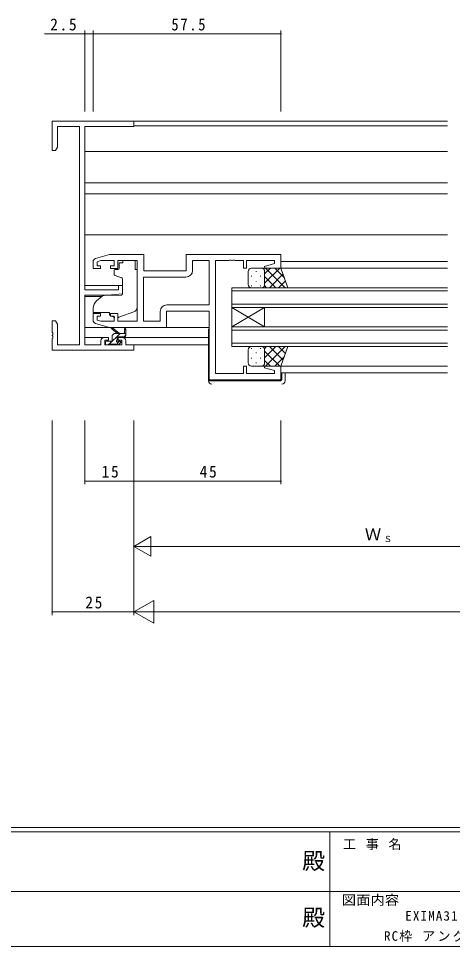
# Model space of a CAD drawing. Units: millimetres on the paper. Extents: x -420 to 373, y -297 to 267.
# Drawn here: x -128 to 4.8, y -297 to -13.3 of the extents above; entities that cross this region are included whole.
import ezdxf
from ezdxf.enums import TextEntityAlignment as Align

# ---------------------------------------------------------------- set-up
doc = ezdxf.new("R2010")
doc.units = ezdxf.units.MM
for name, color, linetype, lineweight in [('0-1_YKK_ZWAK', 7, 'Continuous', 9), ('0-3_YKK_12', 2, 'Continuous', 9), ('0-4_YKK_D', 6, 'Continuous', 9), ('0-6_YKK_13', 4, 'Continuous', 9), ('0-7_YKK_11', 7, 'Continuous', 9)]:
    doc.layers.add(name, color=color, linetype=linetype, lineweight=lineweight)
doc.layers.add('0-2_USER1', color=3, linetype='Continuous')
doc.styles.add('ＭＳ ゴシック', font='')
doc.styles.get('ＭＳ ゴシック').set_extended_font_data('MS Gothic')

msp = doc.modelspace()

# ---------------------------------------------------------------- linework, layer by layer
at = {"layer": '0-1_YKK_ZWAK'}
for p, q in [((352.3, -260.6), (-417.7, -260.6)), ((314.5, -262), (-417.7, -262)), ((-32.7, -262), (-32.7, -297)), ((-160.1, -280.199), (-31.3, -280.199)), ((-31.3, -280.199), (97.5, -280.199)), ((-417.7, -297), (314.5, -297))]:
    msp.add_line(p, q, dxfattribs=at)
at = {"layer": '0-3_YKK_12'}
for p, q in [((3.319, -44.712), (-92.981, -44.712)), ((3.319, -46.112), (-92.681, -46.112)), ((3.319, -54.012), (-107.681, -54.012)), ((3.319, -63.512), (-107.681, -63.512)), ((3.319, -66.912), (-107.681, -66.912)), ((3.319, -79.412), (-107.681, -79.412)), ((3.319, -87.612), (-47.681, -87.612)), ((3.319, -89.612), (-47.925, -89.612)), ((-96.181, -94.912), (-107.681, -94.912)), ((-62.68, -95.612), (-62.68, -101.612)), ((3.319, -95.612), (-62.68, -95.612)), ((-102.557, -98.312), (-107.681, -98.312)), ((-62.68, -96.612), (3.319, -96.612)), ((3.319, -100.612), (-62.68, -100.612)), ((-62.68, -101.612), (-52.68, -107.612)), ((-62.68, -107.612), (-52.68, -101.612)), ((-62.68, -107.612), (-62.68, -101.612)), ((-62.68, -101.612), (3.319, -101.612)), ((-52.68, -107.612), (-52.68, -101.612)), ((-62.68, -107.612), (-62.68, -113.612)), ((3.319, -107.612), (-62.68, -107.612)), ((-62.68, -108.612), (3.319, -108.612)), ((-101.781, -110.812), (-107.681, -110.812)), ((-69.881, -110.812), (-96.181, -110.812)), ((-69.881, -113.082), (-92.981, -113.082)), ((3.319, -112.612), (-62.68, -112.612)), ((-62.68, -113.612), (3.319, -113.612)), ((3.319, -119.612), (-48.181, -119.612)), ((3.319, -121.612), (-47.681, -121.612))]:
    msp.add_line(p, q, dxfattribs=at)
at = {"layer": '0-4_YKK_D'}
for p, q in [((-107.681, -41.712), (-107.681, -17.012)), ((-105.181, -41.712), (-105.181, -17.012)), ((-105.181, -41.712), (-105.181, -17.012)), ((-47.681, -41.712), (-47.681, -17.012)), ((-47.681, -18.012), (-105.181, -18.012)), ((-117.681, -136.212), (-117.681, -195.712)), ((-107.681, -136.212), (-107.681, -155.712)), ((-92.681, -136.212), (-92.681, -155.712)), ((-92.681, -136.212), (-92.681, -175.712)), ((-92.681, -136.212), (-92.681, -155.712)), ((-92.681, -136.212), (-92.681, -195.712)), ((-92.681, -136.212), (-92.681, -195.712)), ((-47.681, -136.212), (-47.681, -155.712)), ((-92.681, -154.712), (-107.681, -154.712)), ((-92.681, -154.712), (-47.681, -154.712)), ((-92.681, -174.712), (-87.484, -171.712)), ((-87.484, -177.712), (-87.484, -171.712)), ((-92.681, -174.712), (-87.484, -177.712)), ((-92.681, -174.712), (-82.288, -174.712)), ((-86.681, -174.712), (51.319, -174.712)), ((-92.681, -194.712), (-86.618, -191.212)), ((-86.618, -198.212), (-86.618, -191.212)), ((-92.681, -194.712), (-117.681, -194.712)), ((-92.681, -194.712), (-86.618, -198.212)), ((-92.681, -194.712), (-80.556, -194.712)), ((240.319, -194.712), (-85.681, -194.712))]:
    msp.add_line(p, q, dxfattribs=at)
msp.add_lwpolyline([(-105.181, -18.012), (-107.681, -18.012), (-120.079, -18.012)], dxfattribs=at)
for centre, start, end in [((-107.681, -18.012), 0, 180), ((-107.681, -18.012), 180, 0), ((-105.181, -18.012), 0, 180), ((-105.181, -18.012), 0, 180), ((-105.181, -18.012), 180, 0), ((-105.181, -18.012), 180, 0), ((-47.681, -18.012), 0, 180), ((-47.681, -18.012), 180, 0), ((-107.681, -154.712), 0, 180), ((-107.681, -154.712), 180, 0), ((-92.681, -154.712), 0, 180), ((-92.681, -154.712), 0, 180), ((-92.681, -154.712), 180, 0), ((-92.681, -154.712), 180, 0), ((-47.681, -154.712), 0, 180), ((-47.681, -154.712), 180, 0), ((-117.681, -194.712), 0, 180), ((-117.681, -194.712), 180, 0)]:
    msp.add_arc(centre, 0.106, start, end, dxfattribs=at)
at = {"layer": '0-6_YKK_13'}
for p, q in [((-96.081, -87.342), (-96.081, -88.012)), ((-96.081, -87.342), (-92.281, -87.342)), ((-92.281, -87.342), (-92.281, -88.012)), ((-98.781, -90.312), (-98.781, -91.362)), ((-97.551, -90.012), (-98.481, -90.012)), ((-97.251, -89.012), (-97.251, -88.012)), ((-96.081, -88.012), (-97.251, -88.012)), ((-97.251, -89.012), (-97.251, -89.712)), ((-92.281, -89.012), (-92.281, -88.012)), ((-92.281, -90.012), (-92.281, -89.012)), ((-92.281, -90.012), (-91.681, -90.012)), ((-91.681, -101.567), (-91.681, -90.012)), ((-57.681, -94.612), (-57.681, -90.612)), ((-56.681, -89.612), (-53.681, -89.612)), ((-55.317, -90.532), (-55.317, -90.732)), ((-47.681, -89.612), (-53.681, -89.612)), ((-52.681, -91.404), (-50.889, -89.612)), ((-52.681, -94.232), (-48.06, -89.612)), ((-52.681, -90.612), (-52.681, -94.212)), ((-52.412, -89.612), (-46.412, -95.612)), ((-49.584, -89.612), (-46.623, -92.573)), ((-45.538, -95.612), (-47.681, -89.612)), ((-98.452, -91.831), (-96.451, -92.559)), ((-96.181, -93.008), (-96.181, -97.614)), ((-56.732, -91.947), (-56.732, -92.147)), ((-55.317, -93.562), (-55.317, -93.762)), ((-53.902, -91.947), (-53.902, -92.147)), ((-52.681, -91.012), (-52.681, -94.612)), ((-52.681, -92.172), (-49.241, -95.612)), ((-51.232, -95.612), (-47.036, -91.416)), ((-48.404, -95.612), (-46.292, -93.5)), ((-56.732, -94.977), (-56.732, -95.177)), ((-53.681, -95.612), (-56.681, -95.612)), ((-53.902, -94.977), (-53.902, -95.177)), ((-53.902, -95.612), (-45.538, -95.612)), ((-52.737, -94.944), (-52.069, -95.612)), ((-102.418, -98.194), (-104.109, -99.614)), ((-96.398, -97.914), (-101.784, -97.961)), ((-105.181, -101.912), (-105.181, -103.212)), ((-105.181, -103.212), (-100.181, -103.212)), ((-100.181, -103.212), (-100.181, -103.512)), ((-100.181, -103.512), (-100.181, -104.009)), ((-98.874, -104.618), (-100.181, -104.009)), ((-97.309, -104.652), (-92.671, -102.978)), ((-100.107, -107.812), (-107.681, -107.812)), ((-96.944, -109.582), (-100.244, -112.882)), ((-97.681, -109.582), (-99.5, -108.181)), ((-99.381, -111.682), (-99.381, -110.582)), ((-97.081, -109.582), (-99.298, -107.899)), ((-98.381, -109.582), (-95.181, -109.582)), ((-97.481, -110.582), (-95.481, -110.582)), ((-95.181, -110.063), (-95.699, -110.582)), ((-95.481, -108.455), (-95.679, -109.582)), ((-95.181, -110.282), (-95.181, -108.282)), ((-69.681, -107.812), (-83.181, -107.812)), ((-69.881, -108.312), (-69.881, -123.812)), ((-69.681, -108.312), (-69.881, -108.312)), ((-101.381, -112.282), (-101.381, -112.782)), ((-99.681, -111.982), (-101.081, -111.982)), ((-101.081, -113.082), (-100.581, -113.082)), ((-100.381, -112.882), (-98.281, -112.882)), ((-97.099, -111.982), (-98.175, -113.058)), ((-98.081, -113.082), (-97.481, -113.082)), ((-97.781, -111.521), (-97.781, -110.882)), ((-96.981, -111.982), (-97.32, -111.982)), ((-97.268, -112.994), (-96.768, -112.494)), ((-57.681, -114.613), (-57.681, -118.613)), ((-56.732, -114.248), (-56.732, -114.048)), ((-53.681, -113.613), (-56.681, -113.613)), ((-55.317, -115.663), (-55.317, -115.463)), ((-53.902, -113.613), (-45.538, -113.613)), ((-53.902, -114.248), (-53.902, -114.048)), ((-52.737, -114.282), (-52.069, -113.613)), ((-52.681, -117.053), (-49.241, -113.613)), ((-52.681, -118.213), (-52.681, -114.613)), ((-52.681, -114.993), (-48.06, -119.613)), ((-52.681, -118.613), (-52.681, -115.013)), ((-52.412, -119.613), (-46.412, -113.613)), ((-51.232, -113.613), (-47.036, -117.809)), ((-48.404, -113.613), (-46.292, -115.725)), ((-45.538, -113.613), (-47.681, -119.613)), ((-56.732, -117.278), (-56.732, -117.078)), ((-55.317, -118.693), (-55.317, -118.493)), ((-53.902, -117.278), (-53.902, -117.078)), ((-52.681, -117.822), (-50.889, -119.613)), ((-49.584, -119.613), (-46.623, -116.653)), ((-56.681, -119.613), (-53.681, -119.613)), ((-47.681, -119.613), (-53.681, -119.613)), ((-47.381, -121.612), (-47.381, -123.812)), ((-46.381, -124.112), (-46.381, -121.612)), ((-69.881, -123.812), (-69.881, -124.112)), ((-69.381, -124.112), (-69.881, -124.112)), ((-47.681, -124.112), (-69.381, -124.112))]:
    msp.add_line(p, q, dxfattribs=at)
for centre, radius, start, end in [((-98.481, -90.312), 0.3, 90, 180), ((-97.551, -89.712), 0.3, 270, 0), ((-56.681, -90.612), 1, 90, 180), ((-53.681, -90.612), 1, 0, 90), ((-53.681, -90.612), 1, 0, 90), ((-98.281, -91.362), 0.5, 180, 250), ((-96.681, -93.008), 0.5, 0, 70), ((-56.681, -94.612), 1, 180, 270), ((-53.681, -94.612), 1, 270, 0), ((-53.681, -94.612), 1, 270, 0), ((-101.775, -98.96), 1, 90.5, 130), ((-96.481, -97.614), 0.3, 270.5, 0), ((-102.181, -101.912), 3, 130, 180), ((-93.181, -101.567), 1.5, 289.85326, 0), ((-98.452, -103.712), 1, 245, 262.59306), ((-97.648, -103.712), 1, 273.88683, 289.85326), ((-99.481, -107.982), 0.2, 24.41711, 264.41711), ((-98.381, -110.582), 1, 90, 180), ((-97.481, -110.882), 0.3, 90, 180), ((-95.381, -108.282), 0.2, 0, 239.99998), ((-95.481, -110.282), 0.3, 270, 0), ((-101.081, -112.282), 0.3, 90, 180), ((-101.081, -112.782), 0.3, 180, 270), ((-100.581, -112.882), 0.2, 270, 0), ((-99.681, -111.682), 0.3, 270, 0), ((-98.081, -112.882), 0.2, 180, 270), ((-97.781, -111.982), 0.25, 123.05573, 326.94426), ((-98.081, -111.521), 0.3, 303.05573, 0), ((-97.32, -112.282), 0.3, 90, 146.94426), ((-97.481, -112.782), 0.3, 270, 314.99998), ((-96.981, -112.282), 0.3, 314.99998, 90), ((-56.681, -114.613), 1, 90, 180), ((-53.681, -114.613), 1, 0, 90), ((-53.681, -114.613), 1, 0, 90), ((-56.681, -118.613), 1, 180, 270), ((-53.681, -118.613), 1, 270, 0), ((-53.681, -118.613), 1, 270, 0), ((-68.881, -124.112), 1, 180, 270), ((-47.681, -123.812), 0.3, 270, 0), ((-47.381, -124.112), 1, 270, 0)]:
    msp.add_arc(centre, radius, start, end, dxfattribs=at)
at = {"layer": '0-7_YKK_11'}
msp.add_line((-89.751, -105.882), (-89.751, -92.342), dxfattribs=at)
for points in [[(-102.781, -111.812), (-102.781, -113.082), (-107.681, -113.082), (-107.681, -97.912), (-100.681, -97.912), (-96.181, -97.518), (-96.181, -94.912), (-97.381, -94.912), (-97.381, -96.212), (-107.681, -96.212), (-107.681, -46.342), (-92.681, -46.342), (-92.681, -44.712), (-117.681, -44.712), (-117.681, -53.712), (-116.681, -53.712), (-116.051, -52.62), (-116.051, -46.342), (-109.311, -46.342)], [(-109.311, -46.342), (-109.311, -113.082), (-116.051, -113.082), (-116.051, -106.803), (-116.681, -105.712), (-117.681, -105.712), (-117.681, -109.253), (-117.561, -109.437), (-117.561, -109.987), (-117.681, -110.17), (-117.681, -110.253), (-117.561, -110.437), (-117.561, -110.987), (-117.681, -111.17), (-117.681, -114.712), (-92.681, -114.712), (-92.681, -113.082), (-95.181, -113.082), (-95.181, -111.812)], [(-105.181, -105.568), (-105.181, -103.512), (-102.881, -103.512), (-102.881, -104.312), (-103.981, -104.312), (-103.981, -105.523), (-102.786, -105.882), (-98.781, -105.882), (-98.781, -104.312), (-99.881, -104.312), (-99.881, -103.512), (-97.581, -103.512), (-97.581, -105.882), (-91.681, -105.882), (-91.681, -87.342), (-97.581, -87.342), (-97.581, -89.712), (-99.881, -89.712), (-99.881, -88.912), (-98.781, -88.912), (-98.781, -87.342), (-102.786, -87.342), (-103.981, -87.7), (-103.981, -88.912), (-102.881, -88.912), (-102.881, -89.712), (-105.181, -89.712), (-105.181, -87.656)], [(-104.468, -86.698), (-100.181, -85.412), (-89.681, -85.412), (-89.681, -90.412), (-76.681, -90.412), (-76.681, -85.412), (-47.681, -85.412), (-47.681, -89.612), (-52.641, -89.612), (-52.71, -89.089), (-49.611, -88.259), (-49.611, -87.342), (-58.181, -87.342), (-58.181, -89.612), (-59.181, -89.612), (-59.181, -87.342), (-61.722, -87.342), (-61.906, -87.222), (-62.456, -87.222), (-62.639, -87.342), (-62.722, -87.342), (-62.906, -87.222), (-63.456, -87.222), (-63.639, -87.342), (-67.681, -87.342)], [(-67.681, -87.342), (-67.681, -121.882), (-59.181, -121.882), (-59.181, -119.612), (-58.181, -119.612), (-58.181, -121.882), (-49.611, -121.882), (-49.611, -120.964), (-52.71, -120.134), (-52.641, -119.612), (-47.681, -119.612), (-47.681, -123.812), (-69.681, -123.812), (-69.681, -102.812), (-82.681, -102.812), (-82.681, -107.812), (-100.181, -107.812), (-104.468, -106.525)], [(-74.751, -90.342), (-74.751, -87.342), (-69.681, -87.342), (-69.681, -100.882), (-82.611, -100.882)], [(-89.751, -105.882), (-89.751, -92.342), (-76.751, -92.342)], [(-84.611, -102.882), (-84.611, -105.882), (-89.751, -105.882)], [(-96.181, -110.812), (-97.481, -110.812), (-97.481, -111.612), (-96.381, -111.612), (-96.381, -113.082), (-101.581, -113.082), (-101.581, -111.612), (-100.481, -111.612), (-100.481, -110.812), (-101.781, -110.812)]]:
    msp.add_lwpolyline(points, dxfattribs=at)
for centre, radius, start, end in [((-104.181, -87.656), 1, 106.69925, 180.00003), ((-76.751, -90.342), 2, 270, 359.99998), ((-82.611, -102.882), 2, 90, 179.99998), ((-104.181, -105.568), 1, 179.99995, 253.30074), ((-101.781, -111.812), 1, 90, 179.99998), ((-96.181, -111.812), 1, 0, 89.99998)]:
    msp.add_arc(centre, radius, start, end, dxfattribs=at)

# ---------------------------------------------------------------- texts
at = {"layer": '0-1_YKK_ZWAK', "color": 2, "style": 'ＭＳ ゴシック'}
for p in [(-41.182, -274.956), (-41.182, -292.278)]:
    msp.add_text('殿', height=5.132, dxfattribs=at).set_placement(p, align=Align.BOTTOM_LEFT)
at = {"layer": '0-1_YKK_ZWAK', "style": 'ＭＳ ゴシック', "width": 1.1}
msp.add_text('図面内容', height=2.933, dxfattribs=at).set_placement((-29.083, -285.148), align=Align.BOTTOM_LEFT)
at = {"layer": '0-1_YKK_ZWAK', "insert": (-28.688, -267.533), "char_height": 2.933, "attachment_point": 7, "style": 'ＭＳ ゴシック'}
msp.add_mtext('\\T1.16;工\\~事\\~名', dxfattribs=at)
at = {"layer": '0-2_USER1', "color": 7, "char_height": 2.933, "attachment_point": 7, "style": 'ＭＳ ゴシック'}
for s, insert in [('\\T1.17;EXIMA31\\~片引き窓【内動タイプ】T-1仕様\\~', (-9.627, -289.449)), ('\\T1.17;RC枠\\~アングル無\\~Aタイプ／30mm溝幅\\~', (-16.143, -295.625))]:
    msp.add_mtext(s, dxfattribs=dict(at, insert=insert))
at = {"layer": '0-4_YKK_D', "color": 3, "style": 'ＭＳ ゴシック'}
msp.add_text('Ｗ', height=3.666, dxfattribs=at).set_placement((-22.001, -173.912), align=Align.BOTTOM_LEFT)
at = {"layer": '0-4_YKK_D', "color": 4, "style": 'ＭＳ ゴシック'}
msp.add_text('Ｓ', height=1.833, dxfattribs=at).set_placement((-16.241, -173.912), align=Align.BOTTOM_LEFT)
at = {"layer": '0-4_YKK_D', "color": 3, "char_height": 3.666, "attachment_point": 7, "style": 'ＭＳ ゴシック'}
for s, insert in [('\\T1.21;\\W0.95;2.5', (-118.33, -17.012)), ('\\T1.22;\\W0.9;57.5', (-81.231, -17.012)), ('\\T1.21;\\W0.95;15', (-102.581, -153.712)), ('\\T1.21;\\W0.95;45', (-72.581, -153.712)), ('\\T1.21;\\W0.95;25', (-107.581, -193.712))]:
    msp.add_mtext(s, dxfattribs=dict(at, insert=insert))

doc.saveas('drawing.dxf')
